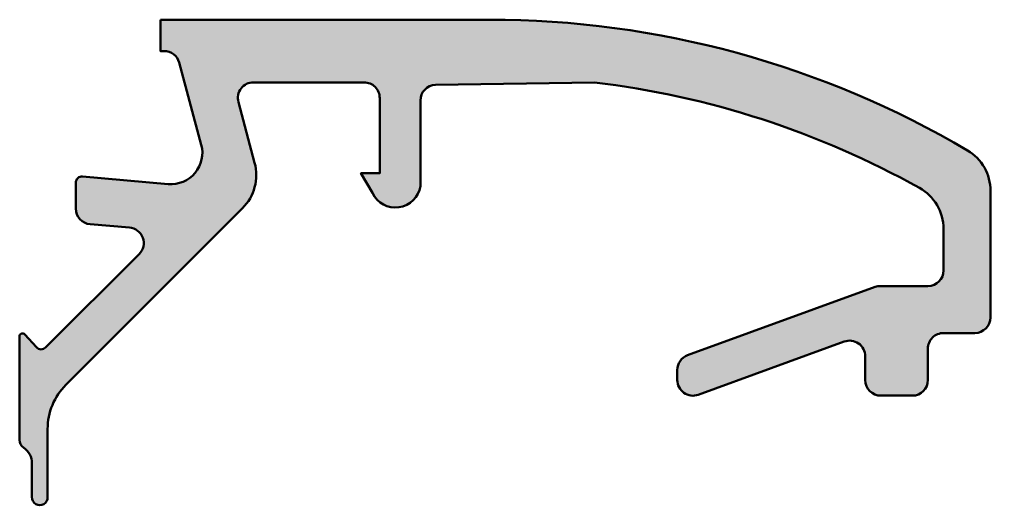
# Model space of a CAD drawing. Extents: x -4.5 to 26.5, y -15.5 to 0.
import ezdxf

# ---------------------------------------------------------------- set-up
doc = ezdxf.new("R2010")
doc.units = 0
doc.layers.add('0S-Alu contour', color=7, linetype='Continuous', lineweight=50)
doc.layers.add('0S-Alu hatch', color=252, linetype='Continuous', lineweight=25)

# ---------------------------------------------------------------- blocks, each defined once
blk = doc.blocks.new('172730__308CA06F_4BE1_49D4_B2F5_1FF96F2DC947_')
at = {"layer": '0S-Alu hatch'}
h = blk.add_hatch(color=256, dxfattribs=at)
edge = h.paths.add_edge_path()
edge.add_line((7.82012939453e-05, -2.85e-14), (7.8201293945e-05, -1.000000000000056))
edge.add_line((7.8201293945e-05, -1.000000000000056), (0.1163992489504156, -1.000000000000057))
edge.add_ellipse((0.1163992489499351, -1.499999999999548), major_axis=(-0.4999999999994918, 0), ratio=1, start_angle=195.1087108928012, end_angle=269.9999999999449, ccw=False)
edge.add_line((0.5991157560700909, -1.369674354966776), (1.306373834609984, -3.989305734634372))
edge.add_ellipse((0.3404461898514248, -4.248128392051511), major_axis=(-1.000002691447021, 0), ratio=1, start_angle=84.99991221831908, end_angle=195.0001729510531, ccw=False)
edge.add_line((0.2532886862753672, -5.244325637817468), (-2.482317257409704, -5.002422972676668))
edge.add_arc((-2.499934005737368, -5.201645587302455), 0.1999999999999381, 84.9466242949487, 180)
edge.add_line((-2.699934005737306, -5.201645587302455), (-2.699934005737419, -6.030929565429774))
edge.add_arc((-2.199937423465584, -6.030928096721986), 0.4999965822739922, 180.0001683017204, 265.0002310808811)
edge.add_line((-2.243512988090859, -6.529022216796959), (-0.9883930683138288, -6.63252496719329))
edge.add_ellipse((-1.031958219388476, -7.130615319408335), major_axis=(-0.4999919212925981, 0), ratio=1, start_angle=134.9999535198062, end_angle=265.00138223495617, ccw=False)
edge.add_line((-0.6784108281134449, -7.484163284302043), (-3.663550903777152, -10.46365314579978))
edge.add_ellipse((-3.804838230062855, -10.32209788651589), major_axis=(-0.1999999999997306, 0), ratio=1, start_angle=42.14404596607187, end_angle=134.9457244906538, ccw=False)
edge.add_line((-3.953130276711363, -10.45629724903557), (-4.32579103417061, -10.04450224947868))
edge.add_arc((-4.399937057494945, -10.11160193073872), 0.1000000000000598, 42.1440459661261, 180)
edge.add_line((-4.499937057495004, -10.11160193073872), (-4.499937057495348, -13.40979135652972))
edge.add_arc((-4.199937049650815, -13.40979135873666), 0.3000000078445328, 180, 236.2493413358657)
edge.add_ellipse((-4.699962759039261, -14.15814788215337), major_axis=(-0.6000351005628796, 0), ratio=1, start_angle=180.0017790620902, end_angle=236.2511338293004, ccw=False)
edge.add_line((-4.099927658765639, -14.15812925076884), (-4.099927902222024, -15.23031616210949))
edge.add_arc((-3.849935531616385, -15.24584898042179), 0.2504744573918671, 176.4446021657189, 363.5553978342815)
edge.add_line((-3.599943161010746, -15.23031616210948), (-3.599943161010631, -13.06692199779286))
edge.add_ellipse((-1.599943161010313, -13.06692199779288), major_axis=(-2.000000000000317, 0), ratio=1, start_angle=315.0000000000041, end_angle=360, ccw=False)
edge.add_line((-3.014156723383735, -11.65270843541966), (2.62097358703613, -6.01757812499969))
edge.add_arc((1.560328034927783, -4.956903243554713), 1.50000006377851, 314.9992078296244, 374.999796338248)
edge.add_line((3.009218215942496, -4.568679809570252), (2.48959541320778, -2.629425048828522))
edge.add_ellipse((2.972576306067488, -2.500016988129765), major_axis=(-0.5000169887527564, 0), ratio=1, start_angle=-89.9971398640489, end_angle=14.999304964641226, ccw=False)
edge.add_line((2.972551345824739, -2.000000000000001), (4.500062968670554, -2.0000000000002))
edge.add_line((4.500062968670554, -2.0000000000002), (6.500033378600959, -1.999995589256231))
edge.add_ellipse((6.500033520846661, -2.499992585991285), major_axis=(-0.4999969967350742, 0), ratio=1, start_angle=179.9997787951733, end_angle=270.00001630025463, ccw=False)
edge.add_line((7.000030517578008, -2.499994516370342), (7.000032424926641, -4.899989128112908))
edge.add_line((7.000032424926641, -4.899989128112908), (6.400032043457143, -4.899989604950093))
edge.add_line((6.400032043457143, -4.899989604950093), (6.768652915954586, -5.531194686889734))
edge.add_arc((7.500950153867586, -5.188209733715115), 0.8086395505781329, 205.096911204553, 351.18061212893)
edge.add_line((8.300028800964467, -5.312190532684246), (8.300028800964244, -2.580054556739271))
edge.add_ellipse((8.800028800964457, -2.580054556739518), major_axis=(-0.5000000000002132, 0), ratio=1, start_angle=272.45183186207123, end_angle=360, ccw=False)
edge.add_line((8.778639061163634, -2.080512287225249), (13.852532721554, -2.000000000000031))
edge.add_ellipse((10.49992179870571, -30.00000000000277), major_axis=(-28.20000000000275, 0), ratio=1, start_angle=240.86353465541362, end_angle=263.17213251848545, ccw=False)
edge.add_ellipse((23.49992179870571, -6.678550645382279), major_axis=(-1.500000000000341, 0), ratio=1, start_angle=180, end_angle=240.8635346554129, ccw=False)
edge.add_line((24.99992179870605, -6.678550645382279), (24.99992179870606, -8.00008964538564))
edge.add_ellipse((24.4999963714293, -8.00008220211783), major_axis=(-0.4999254273321714, 0), ratio=1, start_angle=90.00085306290828, end_angle=179.9991469369893, ccw=False)
edge.add_line((24.50000381469724, -8.500007629394592), (22.99019011852385, -8.500007629394592))
edge.add_arc((22.99019011852359, -9.000007629398288), 0.5000000000036966, 89.99999999996987, 110.010253774717)
edge.add_line((22.81909596490216, -8.530191930852286), (16.8289268272142, -10.71164930197739))
edge.add_arc((17.00002098083512, -11.18146500051994), 0.5000000000002855, 110.0102537747983, 180)
edge.add_line((16.50002098083484, -11.18146500051994), (16.50002098083473, -11.50027465820319))
edge.add_arc((17.00032906006695, -11.50006421395085), 0.50030812349173, 180.0241002839496, 289.958178124095)
edge.add_line((17.17110130462003, -11.97032484266871), (21.82894550362458, -10.27395689177897))
edge.add_ellipse((21.99959172233241, -10.74437807384885), major_axis=(-0.5004160474038624, 0), ratio=1, start_angle=180.0429106878548, end_angle=289.9383405738531, ccw=False)
edge.add_line((22.50000762939452, -10.74400329589866), (22.50000762939464, -11.50000000000006))
edge.add_arc((23.00001538874505, -11.49999224064967), 0.5000077594106203, 180.0008891416169, 269.9991108577362)
edge.add_line((23.00000762939463, -12.00000000000008), (24.00000572204601, -12.00000000000009))
edge.add_arc((24.00000027667523, -11.49999646199508), 0.5000035380346608, 270.000623989112, 359.9995945770639)
edge.add_line((24.50000381469737, -11.50000000000266), (24.50000381469726, -10.50000381469722))
edge.add_ellipse((25.00000185167351, -10.50000185167357), major_axis=(-0.4999980369801011, 0), ratio=1, start_angle=-90.00022494682099, end_angle=0.0002249462687018422, ccw=False)
edge.add_line((25.00000381469714, -10.00000381469733), (26.00000190734874, -10.00000381469744))
edge.add_arc((25.9999941506703, -9.500076166687746), 0.4999276480698683, 270.0008889785138, 359.999329588141)
edge.add_line((26.49992179870594, -9.500082016288307), (26.49992179870594, -5.4643117072292))
edge.add_arc((24.99992179870623, -5.464311707229037), 1.499999999999705, 0, 59.41793682282878)
edge.add_arc((10.49992179870653, -29.9999999999997), 29.99999999999961, 59.41793682283429, 90.00000000000006)
edge.add_line((10.49992179870651, -9.06e-14), (7.82012939453e-05, -2.85e-14))
at = {"layer": '0S-Alu contour', "color": 7}
for points in [[(7.82012939453e-05, -2.85e-14), (7.8201293945e-05, -1.000000000000056), (0.1163992489504156, -1.000000000000057)], [(10.49992179870651, -9.06e-14), (7.82012939453e-05, -2.85e-14)], [(0.5991157560700909, -1.369674354966776), (1.306373834609984, -3.989305734634372)], [(2.972551345824739, -2.000000000000001), (4.500062968670554, -2.0000000000002), (6.500033378600959, -1.999995589256231)], [(8.778639061163634, -2.080512287225249), (13.852532721554, -2.000000000000031)], [(3.009218215942496, -4.568679809570252), (2.48959541320778, -2.629425048828522)], [(7.000030517578008, -2.499994516370342), (7.000032424926641, -4.899989128112908), (6.400032043457143, -4.899989604950093), (6.768652915954586, -5.531194686889734)], [(8.300028800964467, -5.312190532684246), (8.300028800964244, -2.580054556739271)], [(-2.699934005737306, -5.201645587302455), (-2.699934005737419, -6.030929565429774)], [(0.2532886862753672, -5.244325637817468), (-2.482317257409704, -5.002422972676668)], [(26.49992179870594, -9.500082016288307), (26.49992179870594, -5.4643117072292)], [(-3.014156723383735, -11.65270843541966), (2.62097358703613, -6.01757812499969)], [(-2.243512988090859, -6.529022216796959), (-0.9883930683138288, -6.63252496719329)], [(24.99992179870605, -6.678550645382279), (24.99992179870606, -8.00008964538564)], [(-0.6784108281134449, -7.484163284302043), (-3.663550903777152, -10.46365314579978)], [(22.81909596490216, -8.530191930852286), (16.8289268272142, -10.71164930197739)], [(24.50000381469724, -8.500007629394592), (22.99019011852385, -8.500007629394592)], [(-4.499937057495004, -10.11160193073872), (-4.499937057495348, -13.40979135652972)], [(-3.953130276711363, -10.45629724903557), (-4.32579103417061, -10.04450224947868)], [(25.00000381469714, -10.00000381469733), (26.00000190734874, -10.00000381469744)], [(17.17110130462003, -11.97032484266871), (21.82894550362458, -10.27395689177897)], [(24.50000381469737, -11.50000000000266), (24.50000381469726, -10.50000381469722)], [(22.50000762939452, -10.74400329589866), (22.50000762939464, -11.50000000000006)], [(16.50002098083484, -11.18146500051994), (16.50002098083473, -11.50027465820319)], [(23.00000762939463, -12.00000000000008), (24.00000572204601, -12.00000000000009)], [(-3.599943161010746, -15.23031616210948), (-3.599943161010631, -13.06692199779286)], [(-4.099927658765639, -14.15812925076884), (-4.099927902222024, -15.23031616210949)]]:
    blk.add_lwpolyline(points, dxfattribs=at)
for centre, radius, start, end in [((10.49992179870653, -29.9999999999997), 29.99999999999961, 59.41793682283429, 90.00000000000006), ((24.99992179870623, -5.464311707229037), 1.499999999999705, 0, 59.41793682282878), ((1.560328034927783, -4.956903243554713), 1.50000006377851, 314.9992078296244, 14.99979633824796), ((-2.499934005737368, -5.201645587302455), 0.1999999999999381, 84.9466242949487, 180), ((7.500950153867586, -5.188209733715115), 0.8086395505781329, 205.096911204553, 351.18061212893), ((-2.199937423465584, -6.030928096721986), 0.4999965822739922, 180.0001683017204, 265.0002310808811), ((22.99019011852359, -9.000007629398288), 0.5000000000036966, 89.99999999996987, 110.010253774717), ((25.9999941506703, -9.500076166687746), 0.4999276480698683, 270.0008889785138, 359.999329588141), ((-4.399937057494945, -10.11160193073872), 0.1000000000000598, 42.1440459661261, 180), ((17.00002098083512, -11.18146500051994), 0.5000000000002855, 110.0102537747983, 180), ((17.00032906006695, -11.50006421395085), 0.50030812349173, 180.0241002839496, 289.958178124095), ((23.00001538874505, -11.49999224064967), 0.5000077594106203, 180.0008891416169, 269.9991108577362), ((24.00000027667523, -11.49999646199508), 0.5000035380346608, 270.000623989112, 359.9995945770639), ((-4.199937049650815, -13.40979135873666), 0.3000000078445328, 180, 236.2493413358657), ((-3.849935531616385, -15.24584898042179), 0.2504744573918671, 176.4446021657189, 3.55539783428148)]:
    blk.add_arc(centre, radius, start, end, dxfattribs=at)
at = {"layer": '0S-Alu contour', "color": 7, "extrusion": (0, 0, -1)}
for centre, radius, start, end in [((-0.1163992489499351, -1.499999999999548), 0.4999999999994918, 90.00000000005507, 164.8912891071988), ((-2.972576306067488, -2.500016988129765), 0.5000169887527564, 345.0006950353588, 89.9971398640488), ((-6.500033520846661, -2.499992585991285), 0.4999969967350742, 89.99998369974539, 180.0002212048267), ((-8.800028800964457, -2.580054556739518), 0.5000000000002132, 0, 87.54816813792874), ((-10.49992179870571, -30.00000000000277), 28.20000000000275, 96.82786748151453, 119.1364653445864), ((-0.3404461898514248, -4.248128392051511), 1.000002691447021, 164.9998270489469, 275.0000877816809), ((-23.49992179870571, -6.678550645382279), 1.500000000000341, 119.1364653445871, 180), ((1.031958219388476, -7.130615319408335), 0.4999919212925981, 94.9986177650438, 225.0000464801939), ((-24.4999963714293, -8.00008220211783), 0.4999254273321714, 180.0008530630108, 269.9991469370917), ((-21.99959172233241, -10.74437807384885), 0.5004160474038624, 70.06165942614692, 179.9570893121452), ((-25.00000185167351, -10.50000185167357), 0.4999980369801011, 359.9997750537313, 90.00022494682109), ((3.804838230062855, -10.32209788651589), 0.1999999999997306, 225.0542755093462, 317.8559540339281), ((1.599943161010313, -13.06692199779288), 2.000000000000317, 0, 44.99999999999588), ((4.699962759039261, -14.15814788215337), 0.6000351005628798, 123.7488661706996, 179.9982209379098)]:
    blk.add_arc(centre, radius, start, end, dxfattribs=at)
blk = doc.blocks.new('172730__43582BE4_A154_451F_85D2_465092898D5C_')
at = {"layer": '0S-Alu contour', "color": 7}
blk.add_blockref('172730__308CA06F_4BE1_49D4_B2F5_1FF96F2DC947_', (0, 0), dxfattribs=at)

msp = doc.modelspace()

# ---------------------------------------------------------------- block references
at = {"layer": '0S-Alu contour', "color": 7}
msp.add_blockref('172730__43582BE4_A154_451F_85D2_465092898D5C_', (0, 0), dxfattribs=at)

doc.saveas('drawing.dxf')
